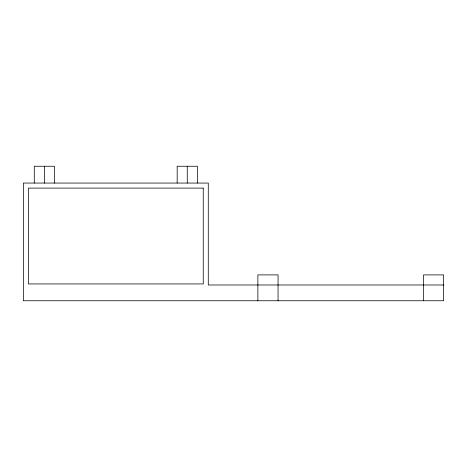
<?xml version="1.0" encoding="UTF-8"?>
<svg xmlns="http://www.w3.org/2000/svg" width="467" height="467" viewBox="0 0 467 467"><rect width="100%" height="100%" fill="white"/><g stroke="black" fill="none" stroke-linecap="round" stroke-linejoin="round"><path stroke-width="0.7" d="M443.65 284.987L208.282 284.987L208.282 183.064L23.35 183.064L23.35 300.748L443.65 300.748L443.65 274.9L423.476 274.9L423.476 300.748M278.052 300.748L278.052 274.9L257.877 274.9L257.877 300.748M197.354 183.064L197.354 166.252L177.18 166.252L177.18 183.064M187.267 166.252L187.267 183.064M54.452 183.064L54.452 166.252L34.278 166.252L34.278 183.064M44.365 166.252L44.365 183.064M203.238 188.108L28.394 188.108L28.394 283.936L203.238 283.936L203.238 188.108"/></g></svg>
